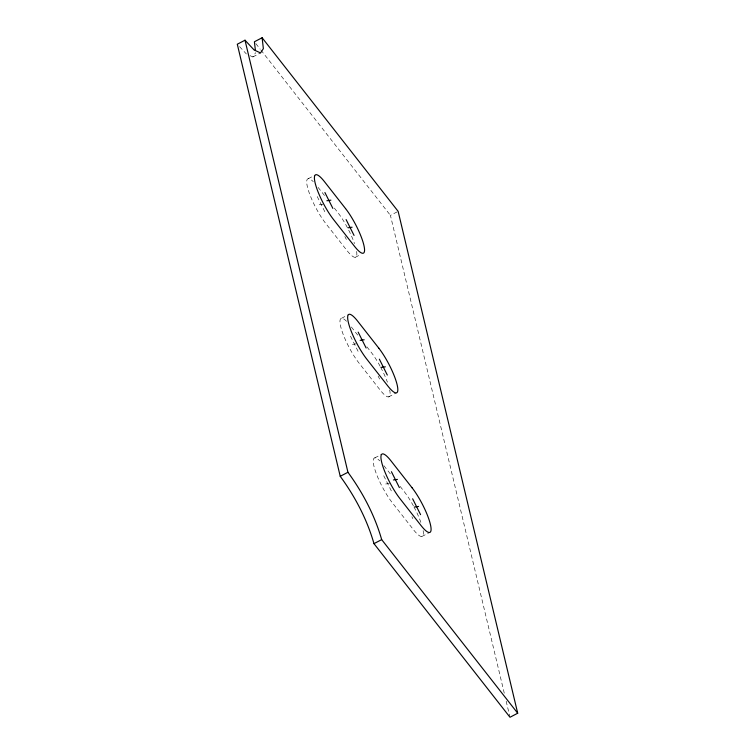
<?xml version="1.0" encoding="UTF-8"?>
<svg xmlns="http://www.w3.org/2000/svg" width="755" height="755" viewBox="0 0 755 755"><rect width="100%" height="100%" fill="white"/><g stroke="black" fill="none" stroke-linecap="round" stroke-linejoin="round"><path stroke-width="0.57" stroke-dasharray="3.77 2.83" d="M250.075 55.672L252.84 56.946L255.652 52.661M252.84 56.946L260.55 52.925M308.267 178.69L315.005 175.169M504.265 693.184L390.429 215.373L398.14 211.353M355.303 257.323L360.116 254.803M341.524 318.289L348.263 314.778M388.561 396.922L396.262 392.902M374.782 457.898L381.52 454.378M421.818 536.531L429.519 532.511M319.176 204.775L323.206 204.19M352.434 344.374L356.464 343.799M385.692 483.983L389.722 483.408M239.571 46.659L246.394 53.983M255.86 43.63L260.23 49.198M260.956 50.123L390.429 215.373M318.1 187.382L325.867 197.291M334.342 208.106L337.872 212.617A28.935 6.266 62.4 0 1 354.51 243.61M351.358 326.981L357.71 335.097M366.892 346.819L371.13 352.226A28.935 6.266 62.4 0 1 380.19 366.354M383.908 465.693L391.675 475.603M400.15 486.418L404.387 491.826A28.935 6.266 62.4 0 1 413.447 505.954M344.865 236.485L346.356 239.458M317.213 196.545L325.169 212.419M378.123 376.084L379.614 379.067M350.471 336.154L358.427 352.028M411.871 516.684L412.872 518.666M383.729 475.754L391.685 491.628M506.171 701.206L509.719 716.108M423.13 530.623A28.935 6.266 62.4 0 1 413.4 529.642L392.213 502.594A28.935 6.266 62.4 0 1 374.64 468.732A28.935 6.266 62.4 0 1 379.793 460.88M413.957 506.916A28.935 6.266 62.4 0 1 421.026 522.819M346.536 321.281A28.935 6.266 62.4 0 0 341.383 329.133A28.935 6.266 62.4 0 0 358.955 362.995L380.142 390.033A28.935 6.266 62.4 0 0 389.674 389.901M380.699 367.308A28.935 6.266 62.4 0 1 387.419 382.209M356.615 251.415A28.935 6.266 62.4 0 1 346.875 250.424L325.688 223.386A28.935 6.266 62.4 0 1 308.125 189.524A28.935 6.266 62.4 0 1 313.278 181.672"/><path stroke-width="1.13" d="M262.117 37.75L263.363 48.641L260.55 52.925L254.105 49.962L245.007 40.204L237.296 44.224L340.231 476.301C355.095 496.667 367.034 519.355 373.97 543.647L509.993 717.25L517.703 713.23L398.14 211.353L262.117 37.75L254.407 41.77L255.407 50.481M340.231 476.301L347.942 472.281L245.007 40.204M373.97 543.647L381.681 539.627L517.703 713.23M326.877 200.755L330.907 200.169M348.064 227.793L352.094 227.217M360.135 340.354L364.165 339.778M381.322 367.392L385.352 366.817M393.393 479.963L397.432 479.387M414.58 507.001L418.619 506.426M347.942 472.281C362.806 492.647 374.735 515.335 381.681 539.627M346.101 219.563L354.057 235.437M324.914 192.525L332.87 208.399M379.359 359.172L387.315 375.046M358.172 332.134L366.128 348.008M412.626 498.772L420.573 514.646M391.439 471.733L399.386 487.607M345.573 208.597L324.386 181.559A28.935 6.266 62.4 0 0 315.118 182.889A28.935 6.266 62.4 0 0 333.399 219.365L354.586 246.404A28.935 6.266 62.4 0 0 363.853 245.082A28.935 6.266 62.4 0 0 345.573 208.597M378.84 348.206L357.653 321.158A28.935 6.266 62.4 0 0 348.376 322.489A28.935 6.266 62.4 0 0 366.656 358.974L387.843 386.013A28.935 6.266 62.4 0 0 397.111 384.682A28.935 6.266 62.4 0 0 378.84 348.206M412.098 487.805L390.911 460.767A28.935 6.266 62.4 0 0 381.643 462.098A28.935 6.266 62.4 0 0 399.914 498.574L421.101 525.622A28.935 6.266 62.4 0 0 430.369 524.291A28.935 6.266 62.4 0 0 412.098 487.805"/></g></svg>
